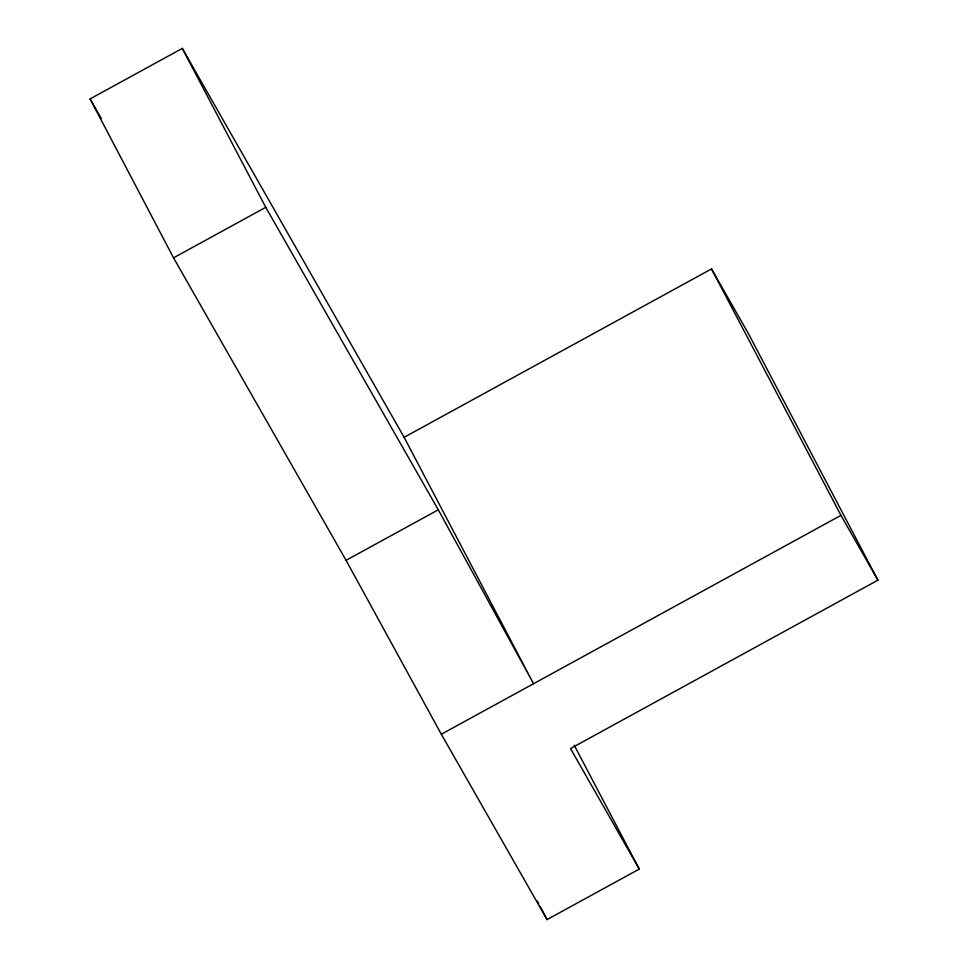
<?xml version="1.0" encoding="UTF-8"?>
<svg xmlns="http://www.w3.org/2000/svg" width="968" height="968" viewBox="0 0 968 968"><rect width="100%" height="100%" fill="white"/><g stroke="black" fill="none" stroke-linecap="round" stroke-linejoin="round"><path stroke-width="1.45" d="M574.218 745.215L639.267 869.082L547.053 919.6L441.323 734.24L346.072 560.315L173.538 257.839L90.085 98.918L182.299 48.4L404.128 437.306L533.549 683.723L438.298 509.809L265.764 207.321L182.299 48.4M173.538 257.839L265.764 207.321M404.128 437.306L711.528 268.935L748.494 333.742L877.915 580.171L570.515 748.542L639.267 869.082M346.072 560.315L438.298 509.809M441.323 734.24L840.95 515.351L711.528 268.935M840.95 515.351L877.915 580.171M90.085 98.918L101.301 118.58M537.264 900.954L538.656 903.616M540.059 906.278L547.053 919.6"/></g></svg>
